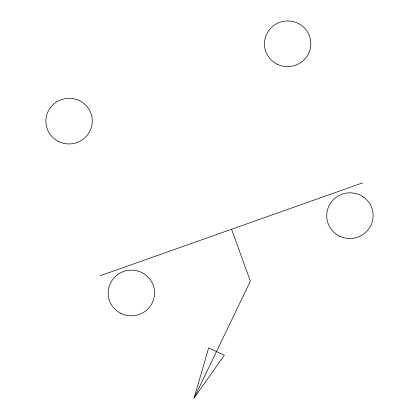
<?xml version="1.0" encoding="UTF-8"?>
<svg xmlns="http://www.w3.org/2000/svg" width="419" height="419" viewBox="0 0 419 419"><rect width="100%" height="100%" fill="white"/><g stroke="black" fill="none" stroke-linecap="round" stroke-linejoin="round"><path stroke-width="0.63" d="M194.097 398.05L208.62 347.917L224.338 355.212L194.097 398.05L250.373 281.18L231.56 229.261M100.429 275.655L362.686 182.862M277.189 64.207A23.202 22.83 -5.8 0 0 310.798 42.419A23.202 22.83 -5.8 0 0 274.916 24.726A23.202 22.83 -5.8 0 0 277.189 64.207M58.639 141.533A23.202 22.83 -5.8 0 0 92.248 119.74A23.202 22.83 -5.8 0 0 56.366 102.053A23.202 22.83 -5.8 0 0 58.639 141.533M339.474 236.086A23.202 22.83 -5.8 0 0 373.078 214.292A23.202 22.83 -5.8 0 0 337.195 196.605A23.202 22.83 -5.8 0 0 339.474 236.086M120.923 313.412A23.202 22.83 -5.8 0 0 154.527 291.619A23.202 22.83 -5.8 0 0 118.65 273.932A23.202 22.83 -5.8 0 0 120.923 313.412"/></g></svg>
